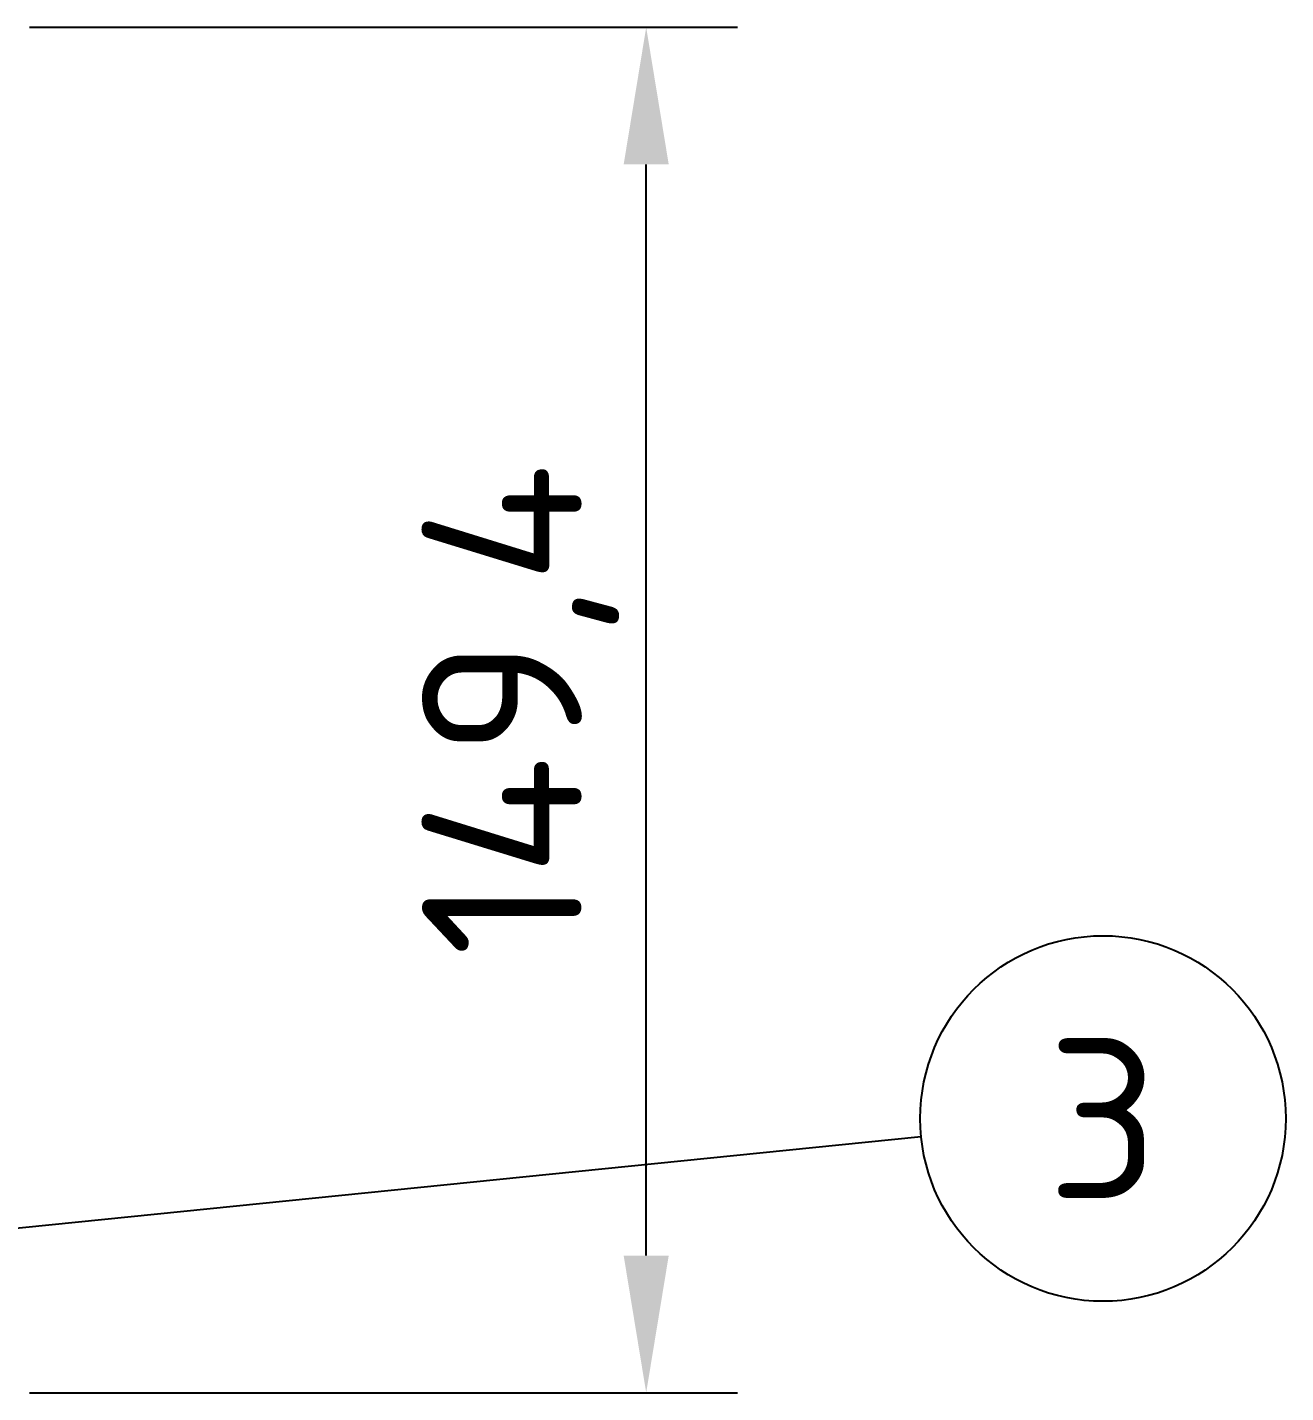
# Model space of a CAD drawing. Header units: millimetres. Extents: x 0 to 420, y 0 to 297.
# Drawn here: x 106.45 to 134, y 136 to 165.88 of the extents above; entities that cross this region are included whole.
import ezdxf
from ezdxf.enums import TextEntityAlignment as Align

# ---------------------------------------------------------------- set-up
doc = ezdxf.new("R2010")
doc.units = ezdxf.units.MM
for name, color, linetype, lineweight in [('04-COTA', 3, 'CONTINUOUS', 25), ('06-TEXTO', 7, 'CONTINUOUS', 25), ('08-FINA', 5, 'CONTINUOUS', 25)]:
    doc.layers.add(name, color=color, linetype=linetype, lineweight=lineweight)
doc.styles.add('ISO3098', font='isocpeur.ttf')
doc.dimstyles.new('FLAMA-ISO', dxfattribs={"dimtxt": 3.5, "dimasz": 3, "dimexe": 2, "dimexo": 1, "dimgap": 1, "dimtad": 1, "dimdec": 1, "dimtxsty": 'ISO3098', "dimcen": 2.5, "dimclrd": 3, "dimclre": 3, "dimclrt": 3, "dimazin": 3, "dimtfac": 1, "dimtmove": 0, "dimatfit": 3, "dimlwd": 25, "dimlwe": 25})

msp = doc.modelspace()

# ---------------------------------------------------------------- linework, layer by layer
at = {"layer": '08-FINA'}
msp.add_line((126.019, 141.598), (93.703, 138.33), dxfattribs=at)
msp.add_circle((129.999, 142), 4, dxfattribs=at)

# ---------------------------------------------------------------- texts
at = {"layer": '06-TEXTO', "style": 'ISO3098'}
msp.add_text('3', height=3.5, dxfattribs=at).set_placement((129.999, 142), align=Align.MIDDLE_CENTER)

# ---------------------------------------------------------------- dimensions: what is measured, and where the dimension line sits
at = {"layer": '04-COTA'}
msp.add_linear_dim(base=(119.999, 136), p1=(105.5, 136), p2=(105.5, 165.88), angle=90, dimstyle='FLAMA-ISO', override={"dimlfac": 5}, dxfattribs=at).render()

doc.saveas('drawing.dxf')
